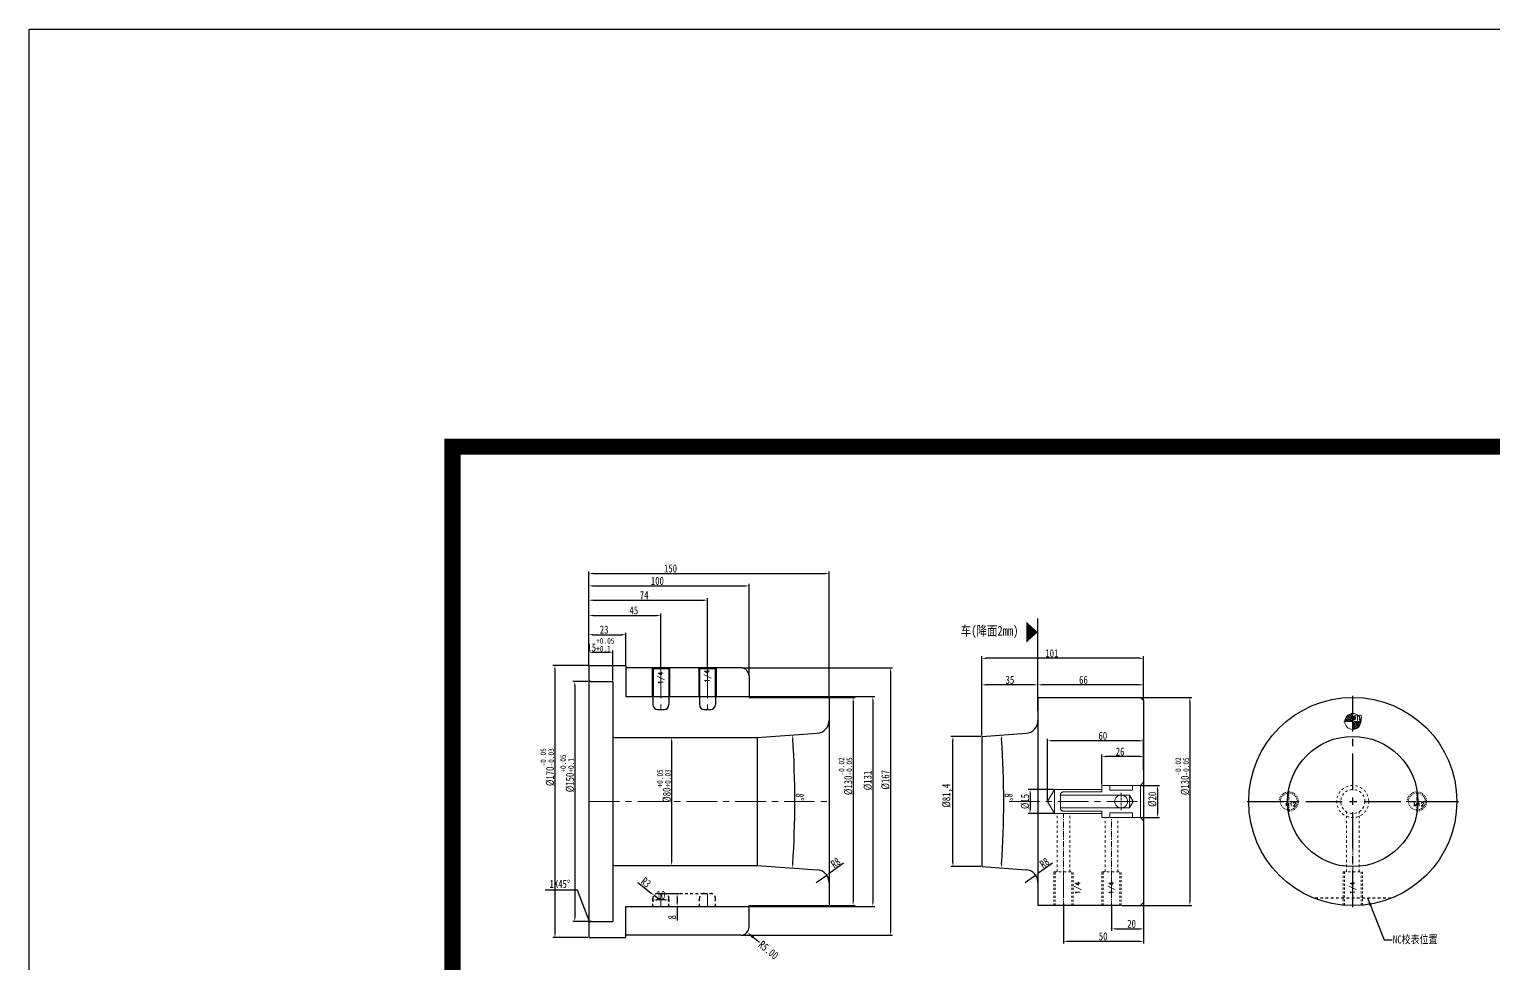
# Model space of a CAD drawing. Header units: millimetres. Extents: x 1540 to 3369, y -3458 to 1222.
# Drawn here: x 1540 to 2454, y 638 to 1222 of the extents above; entities that cross this region are included whole.
import ezdxf
from ezdxf.enums import TextEntityAlignment as Align

# ---------------------------------------------------------------- set-up
doc = ezdxf.new("R2010")
doc.units = ezdxf.units.MM
doc.header["$LTSCALE"] = 16.335
doc.header["$PDMODE"] = 3
doc.header["$PDSIZE"] = 0.3125
for name, pattern in [('CENTER', [0.6, 0.375, -0.075, 0.075, -0.075]), ('HIDDEN', [0.2, 0.1, -0.1]), ('HIDDENX2', [0.75, 0.5, -0.25])]:
    doc.linetypes.add(name, pattern=pattern)
doc.layers.get('0').update_dxf_attribs({"linetype": 'CONTINUOUS'})
doc.layers.get('Defpoints').update_dxf_attribs({"linetype": 'CONTINUOUS'})
for name, color, linetype, lineweight in [('cool', 153, 'HIDDEN', 9), ('dim', 82, 'CONTINUOUS', 9), ('epin', 13, 'CONTINUOUS', 9), ('moldbase', 7, 'CONTINUOUS', 20), ('screw', 33, 'CONTINUOUS', 13), ('虚线', 6, 'HIDDENX2', 13)]:
    doc.layers.add(name, color=color, linetype=linetype, lineweight=lineweight)
doc.layers.add('DEFAULT_2', color=8, linetype='HIDDEN')
doc.styles.get("Standard").update_dxf_attribs({"font": 'txt', "width": 0.8})
doc.styles.add('TXT', font='txt.shx', dxfattribs={"bigfont": 'gbcbig.shx'})
doc.styles.add('TXT05', font='txt.shx', dxfattribs={"width": 0.5, "bigfont": 'gbcbig.shx'})
doc.dimstyles.new('ISO-25', dxfattribs={"dimtxt": 2.5, "dimasz": 2.5, "dimexe": 1.25, "dimexo": 0.625, "dimtad": 1, "dimtxsty": 'Standard', "dimcen": 2.5, "dimadec": 0, "dimazin": 0, "dimtfac": 1, "dimtmove": 0, "dimatfit": 3, "dimfxl": 0, "dimarcsym": 0})
doc.dimstyles.get("Standard").update_dxf_attribs({"dimtxt": 0.15625, "dimasz": 0.1875, "dimexe": 0.125, "dimexo": 0.0625, "dimtad": 0, "dimtih": 1, "dimtoh": 1, "dimdsep": 46, "dimtxsty": 'Standard', "dimcen": 0.09, "dimadec": 0, "dimazin": 0, "dimtp": 0.01, "dimtm": 0.01, "dimtfac": 1, "dimtofl": 0, "dimtmove": 0, "dimatfit": 3, "dimfxl": 0, "dimtolj": 1, "dimarcsym": 0})

# ---------------------------------------------------------------- blocks, each defined once
blk = doc.blocks.new('*D127')
at = {"color": 0, "lineweight": -2}
for p, q in [((2039.69, 804.82), (2055.35, 804.82)), ((2054.1, 802.32), (2054.1, 677.32)), ((2039.69, 674.82), (2055.35, 674.82))]:
    blk.add_line(p, q, dxfattribs=at)
at = {"color": 0}
for points in [[(2053.69, 802.32), (2054.52, 802.32), (2054.1, 804.82)], [(2053.69, 677.32), (2054.52, 677.32), (2054.1, 674.82)]]:
    blk.add_solid(points, dxfattribs=at)
at = {"layer": 'Defpoints', "color": 0}
for p in [(2039.07, 804.82), (2039.07, 674.82), (2054.1, 674.82)]:
    blk.add_point(p, dxfattribs=at)
at = {"color": 0, "lineweight": 0, "insert": (2049.4, 755.63), "char_height": 5, "attachment_point": 5, "rotation": 90}
blk.add_mtext('%%C130{\\H0.7x;\\S-0.02^ -0.05;}', dxfattribs=at)
blk = doc.blocks.new('*D128')
at = {"color": 0, "lineweight": -2}
for p, q in [((1920.79, 779.82), (1942, 779.82)), ((1940.75, 777.32), (1940.75, 702.32)), ((1920.79, 699.82), (1942, 699.82))]:
    blk.add_line(p, q, dxfattribs=at)
at = {"color": 0}
for points in [[(1940.33, 777.32), (1941.16, 777.32), (1940.75, 779.82)], [(1940.33, 702.32), (1941.16, 702.32), (1940.75, 699.82)]]:
    blk.add_solid(points, dxfattribs=at)
at = {"layer": 'Defpoints', "color": 0}
for p in [(1920.17, 779.82), (1920.17, 699.82), (1940.75, 699.82)]:
    blk.add_point(p, dxfattribs=at)
at = {"color": 0, "lineweight": 0, "insert": (1936.04, 749.5), "char_height": 5, "attachment_point": 5, "rotation": 90}
blk.add_mtext('%%C80{\\H0.7x;\\S+0.05^ +0.03;}', dxfattribs=at)
blk = doc.blocks.new('*D142')
at = {"color": 0, "lineweight": -2}
blk.add_arc((1422.04, 739.82), 595.65, 356.24048, 3.75952, dxfattribs=at)
at = {"color": 0}
for points in [[(2015.99, 778.85), (2016.82, 778.9), (2016.24, 781.37)], [(2016.82, 700.73), (2015.99, 700.79), (2016.24, 698.27)]]:
    blk.add_solid(points, dxfattribs=at)
at = {"layer": 'Defpoints', "color": 0}
for p in [(1994.07, 779.82), (2031.63, 782.45), (2017.53, 725.96), (1994.07, 699.82), (2031.63, 697.19)]:
    blk.add_point(p, dxfattribs=at)
at = {"color": 0, "lineweight": 0, "insert": (2020.81, 742.61), "char_height": 5, "attachment_point": 5, "rotation": 270.2675}
blk.add_mtext('8°', dxfattribs=at)
blk = doc.blocks.new('*D129')
at = {"color": 0, "lineweight": -2}
for p, q in [((1889.07, 824.44), (1889.07, 845.26)), ((1891.57, 844.01), (1909.57, 844.01)), ((1912.07, 824.44), (1912.07, 845.26))]:
    blk.add_line(p, q, dxfattribs=at)
at = {"color": 0}
for points in [[(1891.57, 844.43), (1891.57, 843.59), (1889.07, 844.01)], [(1909.57, 844.43), (1909.57, 843.59), (1912.07, 844.01)]]:
    blk.add_solid(points, dxfattribs=at)
at = {"layer": 'Defpoints', "color": 0}
for p in [(1912.07, 844.01), (1889.07, 823.82), (1912.07, 823.82)]:
    blk.add_point(p, dxfattribs=at)
at = {"color": 0, "lineweight": 0, "insert": (1898.57, 847.14), "char_height": 5, "attachment_point": 5}
blk.add_mtext('23', dxfattribs=at)
blk = doc.blocks.new('*D143')
at = {"color": 0, "lineweight": -2}
for p, q in [((1889.07, 824.44), (1889.07, 857.3)), ((1891.57, 856.05), (1931.57, 856.05)), ((1934.07, 823.94), (1934.07, 857.3))]:
    blk.add_line(p, q, dxfattribs=at)
at = {"color": 0}
for points in [[(1891.57, 856.47), (1891.57, 855.64), (1889.07, 856.05)], [(1931.57, 856.47), (1931.57, 855.64), (1934.07, 856.05)]]:
    blk.add_solid(points, dxfattribs=at)
at = {"layer": 'Defpoints', "color": 0}
for p in [(1934.07, 856.05), (1889.07, 823.82), (1934.07, 823.32)]:
    blk.add_point(p, dxfattribs=at)
at = {"color": 0, "lineweight": 0, "insert": (1917.13, 859.18), "char_height": 5, "attachment_point": 5}
blk.add_mtext('45', dxfattribs=at)
blk = doc.blocks.new('*D144')
at = {"color": 0, "lineweight": -2}
for p, q in [((1889.07, 824.44), (1889.07, 866.82)), ((1891.57, 865.57), (1960.57, 865.57)), ((1963.07, 823.94), (1963.07, 866.82))]:
    blk.add_line(p, q, dxfattribs=at)
at = {"color": 0}
for points in [[(1891.57, 865.99), (1891.57, 865.16), (1889.07, 865.57)], [(1960.57, 865.99), (1960.57, 865.16), (1963.07, 865.57)]]:
    blk.add_solid(points, dxfattribs=at)
at = {"layer": 'Defpoints', "color": 0}
for p in [(1963.07, 865.57), (1889.07, 823.82), (1963.07, 823.32)]:
    blk.add_point(p, dxfattribs=at)
at = {"color": 0, "lineweight": 0, "insert": (1923.58, 868.7), "char_height": 5, "attachment_point": 5}
blk.add_mtext('74', dxfattribs=at)
blk = doc.blocks.new('*D145')
at = {"color": 0, "lineweight": -2}
for p, q in [((1889.07, 824.44), (1889.07, 875.73)), ((1891.57, 874.48), (1986.57, 874.48)), ((1989.07, 818.94), (1989.07, 875.73))]:
    blk.add_line(p, q, dxfattribs=at)
at = {"color": 0}
for points in [[(1891.57, 874.89), (1891.57, 874.06), (1889.07, 874.48)], [(1986.57, 874.89), (1986.57, 874.06), (1989.07, 874.48)]]:
    blk.add_solid(points, dxfattribs=at)
at = {"layer": 'Defpoints', "color": 0}
for p in [(1989.07, 874.48), (1889.07, 823.82), (1989.07, 818.32)]:
    blk.add_point(p, dxfattribs=at)
at = {"color": 0, "lineweight": 0, "insert": (1931.85, 877.6), "char_height": 5, "attachment_point": 5}
blk.add_mtext('100', dxfattribs=at)
blk = doc.blocks.new('*D146')
at = {"color": 0, "lineweight": -2}
for p, q in [((1889.07, 824.44), (1889.07, 883.51)), ((1891.57, 882.26), (2036.57, 882.26)), ((2039.07, 804.8), (2039.07, 883.51))]:
    blk.add_line(p, q, dxfattribs=at)
at = {"color": 0}
for points in [[(1891.57, 882.67), (1891.57, 881.84), (1889.07, 882.26)], [(2036.57, 882.67), (2036.57, 881.84), (2039.07, 882.26)]]:
    blk.add_solid(points, dxfattribs=at)
at = {"layer": 'Defpoints', "color": 0}
for p in [(2039.07, 882.26), (1889.07, 823.82), (2039.07, 804.17)]:
    blk.add_point(p, dxfattribs=at)
at = {"color": 0, "lineweight": 0, "insert": (1940.04, 885.38), "char_height": 5, "attachment_point": 5}
blk.add_mtext('150', dxfattribs=at)
blk = doc.blocks.new('*D117')
at = {"color": 0, "lineweight": -2}
for p, q in [((2169.54, 796.94), (2169.54, 813.94)), ((2233.04, 812.69), (2172.04, 812.69)), ((2235.54, 803.44), (2235.54, 813.94))]:
    blk.add_line(p, q, dxfattribs=at)
at = {"color": 0}
for points in [[(2172.04, 813.1), (2172.04, 812.27), (2169.54, 812.69)], [(2233.04, 813.1), (2233.04, 812.27), (2235.54, 812.69)]]:
    blk.add_solid(points, dxfattribs=at)
at = {"layer": 'Defpoints', "color": 0}
for p in [(2169.54, 812.69), (2169.54, 796.32), (2235.54, 802.82)]:
    blk.add_point(p, dxfattribs=at)
at = {"color": 0, "lineweight": 0, "insert": (2197.99, 815.81), "char_height": 5, "attachment_point": 5}
blk.add_mtext('66', dxfattribs=at)
blk = doc.blocks.new('*D118')
at = {"color": 0, "lineweight": -2}
for p, q in [((2134.54, 781.14), (2134.54, 830.52)), ((2233.04, 829.27), (2137.04, 829.27)), ((2235.54, 803.44), (2235.54, 830.52))]:
    blk.add_line(p, q, dxfattribs=at)
at = {"color": 0}
for points in [[(2137.04, 829.68), (2137.04, 828.85), (2134.54, 829.27)], [(2233.04, 829.68), (2233.04, 828.85), (2235.54, 829.27)]]:
    blk.add_solid(points, dxfattribs=at)
at = {"layer": 'Defpoints', "color": 0}
for p in [(2134.54, 829.27), (2235.54, 802.82), (2134.54, 780.52)]:
    blk.add_point(p, dxfattribs=at)
at = {"color": 0, "lineweight": 0, "insert": (2178.23, 832.39), "char_height": 5, "attachment_point": 5}
blk.add_mtext('101', dxfattribs=at)
blk = doc.blocks.new('*D119')
at = {"color": 0, "lineweight": -2}
for p, q in [((2134.54, 781.14), (2134.54, 813.94)), ((2167.04, 812.69), (2137.04, 812.69)), ((2169.54, 797.34), (2169.54, 813.94))]:
    blk.add_line(p, q, dxfattribs=at)
at = {"color": 0}
for points in [[(2137.04, 813.1), (2137.04, 812.27), (2134.54, 812.69)], [(2167.04, 813.1), (2167.04, 812.27), (2169.54, 812.69)]]:
    blk.add_solid(points, dxfattribs=at)
at = {"layer": 'Defpoints', "color": 0}
for p in [(2134.54, 812.69), (2169.54, 796.71), (2134.54, 780.52)]:
    blk.add_point(p, dxfattribs=at)
at = {"color": 0, "lineweight": 0, "insert": (2152.04, 815.81), "char_height": 5, "attachment_point": 5}
blk.add_mtext('35', dxfattribs=at)
blk = doc.blocks.new('*D120')
at = {"color": 0, "lineweight": -2}
for p, q in [((2234.17, 804.82), (2265.67, 804.82)), ((2264.42, 802.32), (2264.42, 677.32)), ((2222.17, 674.82), (2265.67, 674.82))]:
    blk.add_line(p, q, dxfattribs=at)
at = {"color": 0}
for points in [[(2264, 802.32), (2264.83, 802.32), (2264.42, 804.82)], [(2264, 677.32), (2264.83, 677.32), (2264.42, 674.82)]]:
    blk.add_solid(points, dxfattribs=at)
at = {"layer": 'Defpoints', "color": 0}
for p in [(2233.54, 804.82), (2221.54, 674.82), (2264.42, 674.82)]:
    blk.add_point(p, dxfattribs=at)
at = {"color": 0, "lineweight": 0, "insert": (2259.71, 755.63), "char_height": 5, "attachment_point": 5, "rotation": 90}
blk.add_mtext('%%C130{\\H0.7x;\\S-0.02^ -0.05;}', dxfattribs=at)
blk = doc.blocks.new('*D121')
at = {"color": 0, "lineweight": -2}
for p, q in [((2235.54, 678.16), (2235.54, 659.01)), ((2215.54, 675.19), (2215.54, 659.01)), ((2218.04, 660.26), (2233.04, 660.26))]:
    blk.add_line(p, q, dxfattribs=at)
at = {"color": 0}
for points in [[(2218.04, 660.67), (2218.04, 659.84), (2215.54, 660.26)], [(2233.04, 660.67), (2233.04, 659.84), (2235.54, 660.26)]]:
    blk.add_solid(points, dxfattribs=at)
at = {"layer": 'Defpoints', "color": 0}
for p in [(2235.54, 678.78), (2215.54, 675.82), (2235.54, 660.26)]:
    blk.add_point(p, dxfattribs=at)
at = {"color": 0, "lineweight": 0, "insert": (2228.04, 663.38), "char_height": 5, "attachment_point": 5}
blk.add_mtext('20', dxfattribs=at)
blk = doc.blocks.new('*D122')
at = {"color": 0, "lineweight": -2}
for p, q in [((2235.54, 680.51), (2235.54, 651.22)), ((2185.54, 676.19), (2185.54, 651.22)), ((2233.04, 652.47), (2188.04, 652.47))]:
    blk.add_line(p, q, dxfattribs=at)
at = {"color": 0}
for points in [[(2188.04, 652.88), (2188.04, 652.05), (2185.54, 652.47)], [(2233.04, 652.88), (2233.04, 652.05), (2235.54, 652.47)]]:
    blk.add_solid(points, dxfattribs=at)
at = {"layer": 'Defpoints', "color": 0}
for p in [(2235.54, 681.14), (2185.54, 676.82), (2185.54, 652.47)]:
    blk.add_point(p, dxfattribs=at)
at = {"color": 0, "lineweight": 0, "insert": (2210.27, 655.59), "char_height": 5, "attachment_point": 5}
blk.add_mtext('50', dxfattribs=at)
blk = doc.blocks.new('*D131')
at = {"color": 0, "lineweight": -2}
for p, q in [((2233.08, 749.82), (2245.44, 749.82)), ((2244.19, 747.32), (2244.19, 732.32)), ((2234.17, 729.82), (2245.44, 729.82))]:
    blk.add_line(p, q, dxfattribs=at)
at = {"color": 0}
for points in [[(2243.77, 747.32), (2244.61, 747.32), (2244.19, 749.82)], [(2243.77, 732.32), (2244.61, 732.32), (2244.19, 729.82)]]:
    blk.add_solid(points, dxfattribs=at)
at = {"layer": 'Defpoints', "color": 0}
for p in [(2232.46, 749.82), (2233.54, 729.82), (2244.19, 729.82)]:
    blk.add_point(p, dxfattribs=at)
at = {"color": 0, "lineweight": 0, "insert": (2241.06, 741.2), "char_height": 5, "attachment_point": 5, "rotation": 90}
blk.add_mtext('%%c20', dxfattribs=at)
blk = doc.blocks.new('*D132')
at = {"color": 0, "lineweight": -2}
for p, q in [((2209.54, 750.44), (2209.54, 769.11)), ((2235.54, 761.74), (2235.54, 769.11)), ((2233.04, 767.86), (2212.04, 767.86))]:
    blk.add_line(p, q, dxfattribs=at)
at = {"color": 0}
for points in [[(2212.04, 768.28), (2212.04, 767.45), (2209.54, 767.86)], [(2233.04, 768.28), (2233.04, 767.45), (2235.54, 767.86)]]:
    blk.add_solid(points, dxfattribs=at)
at = {"layer": 'Defpoints', "color": 0}
for p in [(2209.54, 767.86), (2235.54, 761.12), (2209.54, 749.82)]:
    blk.add_point(p, dxfattribs=at)
at = {"color": 0, "lineweight": 0, "insert": (2220.86, 770.99), "char_height": 5, "attachment_point": 5}
blk.add_mtext('26', dxfattribs=at)
blk = doc.blocks.new('*D133')
at = {"color": 0, "lineweight": -2}
for p, q in [((2175.54, 740.44), (2175.54, 778.98)), ((2233.04, 777.73), (2178.04, 777.73)), ((2235.54, 759.72), (2235.54, 778.98))]:
    blk.add_line(p, q, dxfattribs=at)
at = {"color": 0}
for points in [[(2178.04, 778.15), (2178.04, 777.31), (2175.54, 777.73)], [(2233.04, 778.15), (2233.04, 777.31), (2235.54, 777.73)]]:
    blk.add_solid(points, dxfattribs=at)
at = {"layer": 'Defpoints', "color": 0}
for p in [(2175.54, 777.73), (2235.54, 759.09), (2175.54, 739.82)]:
    blk.add_point(p, dxfattribs=at)
at = {"color": 0, "lineweight": 0, "insert": (2210.08, 780.86), "char_height": 5, "attachment_point": 5}
blk.add_mtext('60', dxfattribs=at)
blk = doc.blocks.new('*D134')
at = {"color": 0, "lineweight": -2}
for p, q in [((2179.25, 747.32), (2163.39, 747.32)), ((2164.64, 744.82), (2164.64, 734.82)), ((2179.25, 732.32), (2163.39, 732.32))]:
    blk.add_line(p, q, dxfattribs=at)
at = {"color": 0}
for points in [[(2164.22, 744.82), (2165.06, 744.82), (2164.64, 747.32)], [(2164.22, 734.82), (2165.06, 734.82), (2164.64, 732.32)]]:
    blk.add_solid(points, dxfattribs=at)
at = {"layer": 'Defpoints', "color": 0}
for p in [(2179.87, 747.32), (2164.64, 732.32), (2179.87, 732.32)]:
    blk.add_point(p, dxfattribs=at)
at = {"color": 0, "lineweight": 0, "insert": (2161.51, 739.82), "char_height": 5, "attachment_point": 5, "rotation": 90}
blk.add_mtext('%%c15', dxfattribs=at)
blk = doc.blocks.new('*D123')
at = {"color": 0, "lineweight": -2}
for p, q in [((1888.44, 824.82), (1866.61, 824.82)), ((1867.86, 822.32), (1867.86, 657.32)), ((1888.44, 654.82), (1866.61, 654.82))]:
    blk.add_line(p, q, dxfattribs=at)
at = {"color": 0}
for points in [[(1867.44, 822.32), (1868.28, 822.32), (1867.86, 824.82)], [(1867.44, 657.32), (1868.28, 657.32), (1867.86, 654.82)]]:
    blk.add_solid(points, dxfattribs=at)
at = {"layer": 'Defpoints', "color": 0}
for p in [(1889.07, 824.82), (1867.86, 654.82), (1889.07, 654.82)]:
    blk.add_point(p, dxfattribs=at)
at = {"color": 0, "lineweight": 0, "insert": (1863.15, 761.27), "char_height": 5, "attachment_point": 5, "rotation": 90}
blk.add_mtext('%%C170{\\H0.7x;\\S-0.05^ -0.03;}', dxfattribs=at)
blk = doc.blocks.new('*D124')
at = {"color": 0, "lineweight": -2}
for p, q in [((1929.07, 678.69), (1929.07, 677.07)), ((1936.57, 678.32), (1931.57, 678.32)), ((1939.07, 678.69), (1939.07, 677.07))]:
    blk.add_line(p, q, dxfattribs=at)
at = {"color": 0}
for points in [[(1931.57, 678.74), (1931.57, 677.9), (1929.07, 678.32)], [(1936.57, 678.74), (1936.57, 677.9), (1939.07, 678.32)]]:
    blk.add_solid(points, dxfattribs=at)
at = {"layer": 'Defpoints', "color": 0}
for p in [(1929.07, 679.32), (1929.07, 678.32), (1939.07, 679.32)]:
    blk.add_point(p, dxfattribs=at)
at = {"color": 0, "lineweight": 0, "insert": (1934.07, 681.44), "char_height": 5, "attachment_point": 5}
blk.add_mtext('10', dxfattribs=at)
blk = doc.blocks.new('*D135')
at = {"color": 0, "lineweight": -2}
for p, q in [((1933.47, 682.32), (1945.41, 682.32)), ((1944.16, 679.82), (1944.16, 676.82)), ((1933.47, 674.32), (1945.41, 674.32)), ((1944.16, 674.32), (1944.16, 665.56))]:
    blk.add_line(p, q, dxfattribs=at)
at = {"color": 0}
for points in [[(1943.74, 679.82), (1944.57, 679.82), (1944.16, 682.32)], [(1943.74, 676.82), (1944.57, 676.82), (1944.16, 674.32)]]:
    blk.add_solid(points, dxfattribs=at)
at = {"layer": 'Defpoints', "color": 0}
for p in [(1932.84, 682.32), (1932.84, 674.32), (1944.16, 674.32)]:
    blk.add_point(p, dxfattribs=at)
at = {"color": 0, "lineweight": 0, "insert": (1941.03, 667.52), "char_height": 5, "attachment_point": 5, "rotation": 90}
blk.add_mtext('8', dxfattribs=at)
blk = doc.blocks.new('*D136')
at = {"color": 0, "lineweight": -2}
for p, q in [((1919.67, 689.3), (1927.78, 682.77)), ((1932.07, 679.32), (1929.73, 681.2))]:
    blk.add_line(p, q, dxfattribs=at)
at = {"color": 0}
blk.add_solid([(1928.05, 683.09), (1927.52, 682.44), (1929.73, 681.2)], dxfattribs=at)
at = {"layer": 'Defpoints', "color": 0}
for p in [(1929.73, 681.2), (1932.07, 679.32)]:
    blk.add_point(p, dxfattribs=at)
at = {"color": 0, "lineweight": 0, "insert": (1924.71, 689.25), "char_height": 5, "attachment_point": 5, "rotation": 321.17969}
blk.add_mtext('R3', dxfattribs=at)
blk = doc.blocks.new('*D137')
at = {"color": 0, "lineweight": -2}
for p, q in [((1984.69, 823.32), (2078.73, 823.32)), ((2077.48, 820.82), (2077.48, 658.82)), ((1984.69, 656.32), (2078.73, 656.32))]:
    blk.add_line(p, q, dxfattribs=at)
at = {"color": 0}
for points in [[(2077.07, 820.82), (2077.9, 820.82), (2077.48, 823.32)], [(2077.07, 658.82), (2077.9, 658.82), (2077.48, 656.32)]]:
    blk.add_solid(points, dxfattribs=at)
at = {"layer": 'Defpoints', "color": 0}
for p in [(1984.07, 823.32), (1984.07, 656.32), (2077.48, 656.32)]:
    blk.add_point(p, dxfattribs=at)
at = {"color": 0, "lineweight": 0, "insert": (2074.36, 753.4), "char_height": 5, "attachment_point": 5, "rotation": 90}
blk.add_mtext('%%c167', dxfattribs=at)
blk = doc.blocks.new('*D125')
at = {"color": 0, "lineweight": -2}
for p, q in [((1888.44, 814.82), (1879, 814.82)), ((1880.25, 812.32), (1880.25, 667.32)), ((1890.81, 664.82), (1879, 664.82))]:
    blk.add_line(p, q, dxfattribs=at)
at = {"color": 0}
for points in [[(1879.83, 812.32), (1880.66, 812.32), (1880.25, 814.82)], [(1879.83, 667.32), (1880.66, 667.32), (1880.25, 664.82)]]:
    blk.add_solid(points, dxfattribs=at)
at = {"layer": 'Defpoints', "color": 0}
for p in [(1889.07, 814.82), (1880.25, 664.82), (1891.43, 664.82)]:
    blk.add_point(p, dxfattribs=at)
at = {"color": 0, "lineweight": 0, "insert": (1875.54, 757.44), "char_height": 5, "attachment_point": 5, "rotation": 90}
blk.add_mtext('%%C150{\\H0.7x;\\S+0.05^ +0.1;}', dxfattribs=at)
blk = doc.blocks.new('*D138')
at = {"color": 0, "lineweight": -2}
for p, q in [((1989.69, 805.32), (2067.67, 805.32)), ((2066.42, 802.82), (2066.42, 676.82)), ((1989.69, 674.32), (2067.67, 674.32))]:
    blk.add_line(p, q, dxfattribs=at)
at = {"color": 0}
for points in [[(2066, 802.82), (2066.83, 802.82), (2066.42, 805.32)], [(2066, 676.82), (2066.83, 676.82), (2066.42, 674.32)]]:
    blk.add_solid(points, dxfattribs=at)
at = {"layer": 'Defpoints', "color": 0}
for p in [(1989.07, 805.32), (1989.07, 674.32), (2066.42, 674.32)]:
    blk.add_point(p, dxfattribs=at)
at = {"color": 0, "lineweight": 0, "insert": (2063.29, 752.95), "char_height": 5, "attachment_point": 5, "rotation": 90}
blk.add_mtext('%%c131', dxfattribs=at)
blk = doc.blocks.new('*D139')
at = {"color": 4, "lineweight": -2}
blk.add_line((1995.62, 651.75), (1991.77, 654.94), dxfattribs=at)
at = {"color": 4}
blk.add_solid([(1992.3, 655.58), (1991.24, 654.3), (1987.92, 658.13)], dxfattribs=at)
at = {"layer": 'Defpoints', "color": 0}
for p in [(1984.07, 661.32), (1987.92, 658.13)]:
    blk.add_point(p, dxfattribs=at)
at = {"color": 6, "insert": (2001.27, 647.07), "char_height": 5, "attachment_point": 5, "rotation": 320.35525}
blk.add_mtext('\\A1;R5.00', dxfattribs=at)
blk = doc.blocks.new('*D140')
at = {"color": 0, "lineweight": -2}
for p, q in [((1889.07, 828.43), (1889.07, 834.23)), ((1901.57, 832.98), (1891.57, 832.98)), ((1904.07, 815.44), (1904.07, 834.23))]:
    blk.add_line(p, q, dxfattribs=at)
at = {"color": 0}
for points in [[(1891.57, 833.4), (1891.57, 832.57), (1889.07, 832.98)], [(1901.57, 833.4), (1901.57, 832.57), (1904.07, 832.98)]]:
    blk.add_solid(points, dxfattribs=at)
at = {"layer": 'Defpoints', "color": 0}
for p in [(1889.07, 832.98), (1889.07, 827.81), (1904.07, 814.82)]:
    blk.add_point(p, dxfattribs=at)
at = {"color": 0, "lineweight": 0, "insert": (1896.57, 837.69), "char_height": 5, "attachment_point": 5}
blk.add_mtext('15{\\H0.7x;\\S+0.05^ +0.1;}', dxfattribs=at)
blk = doc.blocks.new('epin_ejp_10')
at = {"layer": 'epin'}
h = blk.add_hatch(dxfattribs=at)
h.set_pattern_fill('_ANSI31', color=123, scale=0.25, angle=90, style=0)
h.set_pattern_definition([(135, (-298.5935, 535.8935), (-0.561266, -0.561266), [])])
h.paths.add_polyline_path([(0, 5, 0.414214), (-5, 0), (0, 0)])
h.paths.add_polyline_path([(5, 0), (0, 0), (0, -5, 0.414214)])
at = {"layer": 'epin', "color": 1, "linetype": 'CENTER', "ltscale": 0.310989}
for p, q in [((-5.5, 0), (5.5, 0)), ((0, -5.5), (0, 5.5))]:
    blk.add_line(p, q, dxfattribs=at)
at = {"layer": 'epin'}
blk.add_circle((0, 0), 5, dxfattribs=at)
at = {"layer": 'epin', "color": 6, "style": 'TXT05', "width": 0.5}
blk.add_text('%%c10', height=3.5, dxfattribs=at).set_placement((0.2, 0.5))
blk = doc.blocks.new('*D262')
at = {"color": 0, "lineweight": -2}
for p, q in [((2048.18, 701.25), (2039.66, 695.26)), ((2031.07, 689.21), (2037.61, 693.82))]:
    blk.add_line(p, q, dxfattribs=at)
at = {"color": 0}
blk.add_solid([(2039.42, 695.6), (2039.9, 694.91), (2037.61, 693.82)], dxfattribs=at)
at = {"layer": 'Defpoints', "color": 0}
for p in [(2031.07, 689.21), (2037.61, 693.82)]:
    blk.add_point(p, dxfattribs=at)
at = {"color": 0, "lineweight": 0, "insert": (2043.14, 701.53), "char_height": 5, "attachment_point": 5, "rotation": 35.13521}
blk.add_mtext('R8', dxfattribs=at)
blk = doc.blocks.new('*D264')
at = {"color": 0, "lineweight": -2}
blk.add_arc((1552.51, 739.82), 595.65, 356.24048, 3.75952, dxfattribs=at)
at = {"color": 0}
for points in [[(2146.46, 778.85), (2147.29, 778.9), (2146.71, 781.37)], [(2147.29, 700.74), (2146.46, 700.79), (2146.71, 698.27)]]:
    blk.add_solid(points, dxfattribs=at)
at = {"layer": 'Defpoints', "color": 0}
for p in [(2124.54, 779.82), (2162.1, 782.45), (2148, 725.96), (2124.54, 699.82), (2162.1, 697.19)]:
    blk.add_point(p, dxfattribs=at)
at = {"color": 0, "lineweight": 0, "insert": (2151.28, 742.61), "char_height": 5, "attachment_point": 5, "rotation": 270.2675}
blk.add_mtext('8°', dxfattribs=at)
blk = doc.blocks.new('*D263')
at = {"color": 0, "lineweight": -2}
for p, q in [((2178.65, 701.25), (2170.13, 695.26)), ((2161.54, 689.21), (2168.08, 693.82))]:
    blk.add_line(p, q, dxfattribs=at)
at = {"color": 0}
blk.add_solid([(2169.89, 695.6), (2170.37, 694.91), (2168.08, 693.82)], dxfattribs=at)
at = {"layer": 'Defpoints', "color": 0}
for p in [(2161.54, 689.21), (2168.08, 693.82)]:
    blk.add_point(p, dxfattribs=at)
at = {"color": 0, "lineweight": 0, "insert": (2173.61, 701.53), "char_height": 5, "attachment_point": 5, "rotation": 35.13521}
blk.add_mtext('R8', dxfattribs=at)
blk = doc.blocks.new('*D265')
at = {"color": 0, "lineweight": -2}
for p, q in [((2133.92, 780.52), (2115.19, 780.52)), ((2116.44, 701.62), (2116.44, 778.02)), ((2133.92, 699.12), (2115.19, 699.12))]:
    blk.add_line(p, q, dxfattribs=at)
at = {"color": 0}
for points in [[(2116.02, 778.02), (2116.85, 778.02), (2116.44, 780.52)], [(2116.02, 701.62), (2116.85, 701.62), (2116.44, 699.12)]]:
    blk.add_solid(points, dxfattribs=at)
at = {"layer": 'Defpoints', "color": 0}
for p in [(2116.44, 780.52), (2134.54, 780.52), (2134.54, 699.12)]:
    blk.add_point(p, dxfattribs=at)
at = {"color": 0, "lineweight": 0, "insert": (2112.9, 743.43), "char_height": 5, "attachment_point": 5, "rotation": 90}
blk.add_mtext('%%c81,4', dxfattribs=at)
blk = doc.blocks.new('screw_m12_g')
at = {"layer": 'screw', "color": 1, "linetype": 'CENTER', "ltscale": 0.373186}
for p, q in [((-6.6, 0), (6.6, 0)), ((0, -6.6), (0, 6.6))]:
    blk.add_line(p, q, dxfattribs=at)
at = {"layer": 'screw', "color": 3, "linetype": 'HIDDEN', "ltscale": 0.373186}
blk.add_circle((0, 0), 5.25, dxfattribs=at)
at = {"layer": 'screw', "color": 92, "linetype": 'HIDDEN', "ltscale": 0.373186}
blk.add_arc((0, 0), 6, 270, 180, dxfattribs=at)
at = {"layer": 'screw', "color": 6, "style": 'TXT'}
blk.add_text('M12', height=2.4, dxfattribs=at).set_placement((-2.04, -3))

msp = doc.modelspace()

# ---------------------------------------------------------------- linework, layer by layer
at = {"color": 2}
for p, q in [((2169.54, 796.319), (2169.54, 854.195)), ((2169.54, 804.819), (2169.54, 674.819)), ((2134.54, 780.519), (2162.098, 782.446)), ((2134.54, 780.519), (2134.54, 699.12)), ((2134.54, 699.12), (2162.098, 697.193))]:
    msp.add_line(p, q, dxfattribs=at)
for p, q in [((1889.07, 824.819), (1912.07, 824.819)), ((1889.07, 824.819), (1889.07, 663.819)), ((1912.07, 824.819), (1912.07, 805.319)), ((1984.07, 823.319), (1912.07, 823.319)), ((1928.67, 823.319), (1928.67, 805.319)), ((1928.67, 823.319), (1929.17, 822.819)), ((1939.47, 823.319), (1938.97, 822.819)), ((1939.47, 823.319), (1939.47, 805.319)), ((1957.67, 823.319), (1957.67, 805.319)), ((1957.67, 823.319), (1958.17, 822.819)), ((1968.47, 823.319), (1967.97, 822.819)), ((1968.47, 823.319), (1968.47, 805.319)), ((1890.07, 814.819), (1889.07, 815.819)), ((1890.07, 814.819), (1904.07, 814.819)), ((1904.07, 814.819), (1904.07, 664.819)), ((1929.17, 822.819), (1929.17, 805.319)), ((1929.17, 822.819), (1938.97, 822.819)), ((1938.97, 822.819), (1938.97, 805.319)), ((1958.17, 822.819), (1958.17, 805.319)), ((1958.17, 822.819), (1967.97, 822.819)), ((1967.97, 822.819), (1967.97, 805.319)), ((1989.07, 818.319), (1989.07, 804.819)), ((1912.07, 805.319), (1989.07, 805.319)), ((1929.07, 805.319), (1929.07, 800.319)), ((1939.07, 805.319), (1939.07, 800.319)), ((1958.07, 805.319), (1958.07, 800.319)), ((1968.07, 805.319), (1968.07, 800.319)), ((1932.07, 797.319), (1936.07, 797.319)), ((1961.07, 797.319), (1965.07, 797.319)), ((1989.07, 804.819), (2039.07, 804.819)), ((2039.07, 804.819), (2039.07, 790.426)), ((2169.54, 804.819), (2233.54, 804.819)), ((2233.54, 804.819), (2235.54, 802.819)), ((2235.54, 802.819), (2235.54, 676.819)), ((2039.07, 790.426), (2039.07, 689.212)), ((1904.07, 779.819), (1994.07, 779.819)), ((1994.07, 779.819), (2031.628, 782.445)), ((1994.07, 779.819), (1994.07, 699.819)), ((1904.07, 699.819), (1994.07, 699.819)), ((1994.07, 699.819), (2031.628, 697.193)), ((2039.07, 689.212), (2039.07, 674.819)), ((1912.07, 674.319), (1989.07, 674.319)), ((1912.07, 654.819), (1912.07, 674.319)), ((1989.07, 674.819), (2039.07, 674.819)), ((1989.07, 661.069), (1989.07, 674.819)), ((2221.54, 674.819), (2169.54, 674.819)), ((2233.54, 674.819), (2235.54, 676.819)), ((1890.07, 664.819), (1889.07, 663.819)), ((1889.07, 663.819), (1889.07, 654.819)), ((1890.07, 664.819), (1904.07, 664.819)), ((1889.07, 654.819), (1912.07, 654.819)), ((1984.07, 656.319), (1912.07, 656.319))]:
    msp.add_line(p, q)
at = {"color": 1, "linetype": 'CENTER', "ltscale": 3.731864}
for p, q in [((2366.195, 673.819), (2366.195, 805.819)), ((2300.195, 739.819), (2432.195, 739.819))]:
    msp.add_line(p, q, dxfattribs=at)
msp.add_lwpolyline([(1539.532, 1222.181), (3368.892, 1222.181), (3368.892, -3457.625), (1539.532, -3457.625)], close=True)
at = {"const_width": 10}
msp.add_lwpolyline([(2772.53, 144.925), (1803.872, 144.925), (1803.872, 961.385), (2772.53, 961.385)], close=True, dxfattribs=at)
at = {"color": 1}
msp.add_lwpolyline([(2169.54, 845.588, 0, 12.978, 0), (2162.33, 845.588, 2.884, 9.373, 0)], format="xyseb", dxfattribs=at)
for radius in [65, 40.7]:
    msp.add_circle((2366.195, 739.819), radius)
for centre, radius, start, end in [((1984.07, 818.319), 5, 0, 90), ((1932.07, 800.319), 3, 180, 270), ((1936.07, 800.319), 3, 270, 0), ((1961.07, 800.319), 3, 180, 270), ((1965.07, 800.319), 3, 270, 0), ((2031.07, 790.426), 8, 274, 0), ((2031.07, 689.212), 8, 0, 86), ((1984.07, 661.319), 5, 270, 0)]:
    msp.add_arc(centre, radius, start, end)
at = {"color": 2}
for centre, start, end in [((2161.54, 790.426), 274, 0), ((2161.54, 689.212), 0, 86)]:
    msp.add_arc(centre, 8, start, end, dxfattribs=at)
at = {"layer": 'cool', "ltscale": 0.932966}
for p, q in [((2181.54, 695.819), (2181.54, 732.319)), ((2189.54, 695.819), (2189.54, 732.319)), ((2362.195, 695.819), (2362.195, 733.475)), ((2370.195, 695.819), (2370.195, 733.475)), ((2211.54, 695.819), (2211.54, 729.819)), ((2219.54, 695.819), (2219.54, 729.819)), ((2179.54, 695.819), (2191.54, 695.819)), ((2209.54, 695.819), (2221.54, 695.819)), ((2360.195, 695.819), (2372.195, 695.819))]:
    msp.add_line(p, q, dxfattribs=at)
at = {"layer": 'cool', "color": 1, "linetype": 'CENTER', "ltscale": 0.621977}
for p, q in [((2185.54, 680.819), (2185.54, 732.319)), ((2366.195, 695.819), (2366.195, 731.819)), ((2215.54, 680.819), (2215.54, 729.819))]:
    msp.add_line(p, q, dxfattribs=at)
at = {"layer": 'cool', "ltscale": 0.932966}
for radius in [10, 7.5]:
    msp.add_circle((2366.195, 739.819), radius, dxfattribs=at)
at = {"layer": 'DEFAULT_2', "color": 8, "linetype": 'HIDDEN'}
for p, q in [((1929.07, 674.319), (1929.07, 679.319)), ((1932.07, 682.319), (1936.07, 682.319)), ((1936.07, 682.319), (1961.07, 682.319)), ((1939.07, 674.319), (1939.07, 679.319)), ((1958.07, 674.319), (1958.07, 679.319)), ((1961.07, 682.319), (1965.07, 682.319)), ((1968.07, 674.319), (1968.07, 679.319)), ((2342.66, 679.627), (2389.729, 679.627))]:
    msp.add_line(p, q, dxfattribs=at)
for centre, start, end in [((1932.07, 679.319), 90, 180), ((1936.07, 679.319), 0, 90), ((1961.07, 679.319), 90, 180), ((1965.07, 679.319), 0, 90)]:
    msp.add_arc(centre, 3, start, end, dxfattribs=at)
at = {"layer": 'moldbase', "color": 1, "linetype": 'CENTER', "ltscale": 3.109887}
for p, q in [((1934.07, 823.319), (1934.07, 797.319)), ((1963.07, 823.319), (1963.07, 797.319)), ((1889.07, 739.819), (2039.07, 739.819)), ((2151.54, 739.819), (2235.54, 739.819)), ((1934.07, 674.319), (1934.07, 682.319)), ((1963.07, 674.319), (1963.07, 682.319))]:
    msp.add_line(p, q, dxfattribs=at)
at = {"layer": 'screw', "color": 92, "linetype": 'HIDDEN', "ltscale": 0.746373}
for p, q in [((2179.54, 674.819), (2179.54, 695.819)), ((2191.54, 674.819), (2191.54, 695.819)), ((2209.54, 674.819), (2209.54, 695.819)), ((2221.54, 674.819), (2221.54, 695.819)), ((2360.195, 675.12), (2360.195, 695.819)), ((2372.195, 675.12), (2372.195, 695.819))]:
    msp.add_line(p, q, dxfattribs=at)
at = {"layer": 'screw', "linetype": 'HIDDEN', "ltscale": 0.746373}
for p, q in [((2180.29, 674.819), (2180.29, 695.819)), ((2190.79, 674.819), (2190.79, 695.819)), ((2210.29, 674.819), (2210.29, 695.819)), ((2220.79, 674.819), (2220.79, 695.819)), ((2360.945, 675.049), (2360.945, 695.819)), ((2371.445, 675.049), (2371.445, 695.819))]:
    msp.add_line(p, q, dxfattribs=at)
at = {"layer": 'screw', "color": 1, "linetype": 'CENTER', "ltscale": 0.466483}
for p, q in [((2185.54, 674.819), (2185.54, 695.819)), ((2215.54, 674.819), (2215.54, 695.819)), ((2366.195, 675.819), (2366.195, 695.819))]:
    msp.add_line(p, q, dxfattribs=at)
at = {"layer": '虚线', "ltscale": 10}
for p, q in [((2233.54, 749.819), (2235.54, 751.819)), ((2175.54, 739.819), (2179.87, 747.319)), ((2209.54, 747.319), (2179.87, 747.319)), ((2179.87, 747.319), (2179.87, 732.319)), ((2183.54, 743.819), (2226.665, 743.819)), ((2183.54, 735.819), (2183.54, 743.819)), ((2209.54, 745.819), (2185.538, 745.819)), ((2209.54, 749.819), (2209.54, 745.819)), ((2233.54, 749.819), (2209.54, 749.819)), ((2214.54, 749.819), (2214.54, 746.819)), ((2228.54, 746.819), (2214.54, 746.819)), ((2226.663, 743.819), (2226.644, 735.823)), ((2228.962, 739.837), (2226.663, 743.819)), ((2228.54, 749.819), (2228.54, 746.819)), ((2233.54, 749.819), (2233.54, 729.819)), ((2175.54, 739.819), (2179.87, 732.319)), ((2209.54, 732.319), (2179.87, 732.319)), ((2183.54, 735.819), (2226.642, 735.819)), ((2209.54, 733.819), (2185.54, 733.819)), ((2209.54, 729.819), (2209.54, 733.819)), ((2214.54, 729.819), (2214.54, 732.819)), ((2228.54, 732.819), (2214.54, 732.819)), ((2228.962, 739.837), (2226.642, 735.819)), ((2228.54, 729.819), (2228.54, 732.819)), ((2233.54, 729.819), (2209.54, 729.819)), ((2233.54, 729.819), (2235.54, 727.819))]:
    msp.add_line(p, q, dxfattribs=at)
at = {"layer": '虚线', "color": 1, "linetype": 'CENTER', "ltscale": 0.310989}
for p, q in [((2221.54, 734.319), (2221.54, 745.319)), ((2216.04, 739.819), (2227.04, 739.819))]:
    msp.add_line(p, q, dxfattribs=at)
at = {"layer": '虚线', "ltscale": 10}
msp.add_circle((2221.54, 739.819), 4, dxfattribs=at)
for centre, start, end in [((2185.54, 743.819), 90, 180), ((2185.54, 735.819), 180, 270)]:
    msp.add_arc(centre, 2, start, end, dxfattribs=at)

# ---------------------------------------------------------------- block references
at = {"layer": 'epin'}
msp.add_blockref('epin_ejp_10', (2366.195, 789.819), dxfattribs=at)
at = {"layer": 'screw'}
for p in [(2326.195, 739.819), (2406.195, 739.819)]:
    msp.add_blockref('screw_m12_g', p, dxfattribs=at)

# ---------------------------------------------------------------- texts
at = {"insert": (2121.352, 849.5), "char_height": 6, "width": 39.20861, "attachment_point": 1}
msp.add_mtext('{\\fSimSun|b0|i0|c134|p2;车(降面2mm)}', dxfattribs=at)
at = {"color": 6, "lineweight": 0, "insert": (1864.44, 690.844), "char_height": 5, "width": 18.00079, "attachment_point": 1}
msp.add_mtext('{\\fSimSun|b0|i0|c134|p2;1X45%%D}', dxfattribs=at)
at = {"layer": 'dim', "insert": (2391.267, 653.368), "char_height": 5, "attachment_point": 4}
msp.add_mtext('\\A1;NC{\\fSimSun|b0|i0|c134|p2;校表位置}', dxfattribs=at)
at = {"layer": 'screw', "color": 222, "linetype": 'HIDDEN', "ltscale": 0.746373, "style": 'TXT'}
for rotation, p in [(90, (1934.07, 816.878)), (90, (1963.07, 818.069)), (89.99973, (2194.54, 685.819)), (89.99973, (2215.54, 685.819)), (90, (2366.195, 685.819))]:
    msp.add_text('1/4', height=3, rotation=rotation, dxfattribs=at).set_placement(p, align=Align.MIDDLE)

# ---------------------------------------------------------------- dimensions: what is measured, and where the dimension line sits
at = {"color": 6, "lineweight": 0}
for base, p1, p2, picture, middle in [((2039.07, 882.257), (1889.07, 823.819), (2039.07, 804.173), '*D146', (1940.039, 882.257)), ((1989.07, 874.475), (1889.07, 823.819), (1989.07, 818.319), '*D145', (1931.852, 874.475)), ((1963.07, 865.575), (1889.07, 823.819), (1963.07, 823.319), '*D144', (1923.577, 865.575)), ((1934.07, 856.055), (1889.07, 823.819), (1934.07, 823.319), '*D143', (1917.125, 856.055)), ((1912.07, 844.01), (1889.07, 823.819), (1912.07, 823.819), '*D129', (1898.571, 844.01)), ((2134.54, 829.266), (2235.54, 802.819), (2134.54, 780.519), '*D118', (2178.231, 829.266)), ((2169.54, 812.687), (2235.54, 802.819), (2169.54, 796.319), '*D117', (2197.995, 812.687)), ((2175.54, 777.731), (2235.54, 759.091), (2175.54, 739.819), '*D133', (2210.078, 777.731)), ((2209.54, 767.864), (2235.54, 761.119), (2209.54, 749.819), '*D132', (2220.858, 767.864)), ((1929.07, 678.319), (1939.07, 679.319), (1929.07, 679.319), '*D124', (1934.07, 678.319)), ((2185.54, 652.467), (2235.54, 681.137), (2185.54, 676.82), '*D122', (2210.268, 652.467)), ((2235.54, 660.258), (2215.54, 675.819), (2235.54, 678.782), '*D121', (2228.04, 660.258))]:
    dim = msp.add_linear_dim(base=base, p1=p1, p2=p2, dimstyle='ISO-25', override={"dimtxt": 5}, dxfattribs=at)
    dim.commit()
    dim.dimension.update_dxf_attribs({"geometry": picture, "text_midpoint": middle, "dimtype": 160})
dim = msp.add_linear_dim(base=(1889.07, 832.982), p1=(1904.07, 814.819), p2=(1889.07, 827.807), text='<>{\\H0.7x;\\S+0.05^ +0.1;}', dimstyle='ISO-25', override={"dimtxt": 5}, dxfattribs=at)
dim.commit()
dim.dimension.update_dxf_attribs({"geometry": '*D140', "text_midpoint": (1896.57, 832.982), "dimtype": 160})
for base, p1, p2, text, picture, middle in [((1867.859, 654.819), (1889.07, 824.819), (1889.07, 654.819), '%%C<>{\\H0.7x;\\S-0.05^ -0.03;}', '*D123', (1867.859, 761.267)), ((2077.484, 656.319), (1984.07, 823.319), (1984.07, 656.319), '%%c<>', '*D137', (2077.484, 753.398)), ((1880.247, 664.819), (1889.07, 814.819), (1891.435, 664.819), '%%C<>{\\H0.7x;\\S+0.05^ +0.1;}', '*D125', (1880.247, 757.443)), ((2066.418, 674.319), (1989.07, 805.319), (1989.07, 674.319), '%%c<>', '*D138', (2066.418, 752.948)), ((2054.104, 674.819), (2039.07, 804.819), (2039.07, 674.819), '%%C<>{\\H0.7x;\\S-0.02^ -0.05;}', '*D127', (2054.104, 755.629)), ((2264.417, 674.819), (2233.54, 804.819), (2221.54, 674.819), '%%C<>{\\H0.7x;\\S-0.02^ -0.05;}', '*D120', (2264.417, 755.629)), ((1940.746, 699.819), (1920.169, 779.819), (1920.169, 699.819), '%%C<>{\\H0.7x;\\S+0.05^ +0.03;}', '*D128', (1940.746, 749.498)), ((2116.437, 780.519), (2134.54, 699.12), (2134.54, 780.519), '%%c<>', '*D265', (2116.437, 743.431)), ((2164.638, 732.319), (2179.87, 747.319), (2179.87, 732.319), '%%c<>', '*D134', (2164.638, 739.819)), ((2244.189, 729.819), (2232.456, 749.819), (2233.54, 729.819), '%%c<>', '*D131', (2244.189, 741.203))]:
    dim = msp.add_linear_dim(base=base, p1=p1, p2=p2, angle=90, text=text, dimstyle='ISO-25', override={"dimtxt": 5}, dxfattribs=at)
    dim.commit()
    dim.dimension.update_dxf_attribs({"geometry": picture, "text_midpoint": middle, "dimtype": 160})
dim = msp.add_linear_dim(base=(2134.54, 812.687), p1=(2169.54, 796.711), p2=(2134.54, 780.519), dimstyle='ISO-25', override={"dimtxt": 5}, dxfattribs=at)
dim.commit()
dim.dimension.update_dxf_attribs({"geometry": '*D119', "text_midpoint": (2152.04, 815.812)})
for base, line1, line2, picture, middle in [((2017.529, 725.959), ((1994.07, 699.819), (2031.628, 697.193)), ((1994.07, 779.819), (2031.628, 782.445)), '*D142', (2017.684, 742.6)), ((2147.999, 725.959), ((2124.54, 699.819), (2162.098, 697.193)), ((2124.54, 779.819), (2162.098, 782.446)), '*D264', (2148.154, 742.6))]:
    dim = msp.add_angular_dim_2l(base=base, line1=line1, line2=line2, dimstyle='ISO-25', override={"dimtxt": 5}, dxfattribs=at)
    dim.commit()
    dim.dimension.update_dxf_attribs({"geometry": picture, "text_midpoint": middle, "dimtype": 162})
for center, mpoint, picture, middle in [((2031.07, 689.212), (2037.612, 693.816), '*D262', (2043.14, 701.528)), ((2161.54, 689.212), (2168.083, 693.817), '*D263', (2173.61, 701.528)), ((1932.07, 679.319), (1929.733, 681.2), '*D136', (1924.712, 689.25))]:
    dim = msp.add_radius_dim(center=center, mpoint=mpoint, dimstyle='ISO-25', override={"dimtxt": 5}, dxfattribs=at)
    dim.commit()
    dim.dimension.update_dxf_attribs({"geometry": picture, "text_midpoint": middle})
dim = msp.add_linear_dim(base=(1944.158, 674.319), p1=(1932.845, 682.319), p2=(1932.845, 674.319), angle=90, dimstyle='ISO-25', override={"dimtxt": 5}, dxfattribs=at)
dim.commit()
dim.dimension.update_dxf_attribs({"geometry": '*D135', "text_midpoint": (1944.158, 667.519), "dimtype": 160})
dim = msp.add_radius_dim(center=(1984.07, 661.319), mpoint=(1987.92, 658.129), dimstyle='Standard', override={"dimtxt": 5, "dimasz": 5, "dimexe": 0, "dimexo": 0, "dimgap": 0, "dimtih": 0, "dimtoh": 0, "dimzin": 0, "dimcen": 0, "dimclrd": 4, "dimclre": 4, "dimclrt": 6, "dimadec": 2, "dimtp": 0, "dimtm": 0, "dimtzin": 0})
dim.commit()
dim.dimension.update_dxf_attribs({"geometry": '*D139', "text_midpoint": (2001.267, 647.07)})

# ---------------------------------------------------------------- leaders
msp.add_leader([(1889.57, 664.319), (1881.974, 684.347), (1861.853, 684.347)], dimstyle='ISO-25', override={"dimtxt": 5}, dxfattribs=at)
at = {"layer": 'dim', "annotation_type": 0, "has_hookline": 1, "hookline_direction": 0, "text_width": 30.467}
msp.add_leader([(2375.422, 679.627), (2385.767, 653.368), (2390.767, 653.368)], dimstyle='Standard', override={"dimtxt": 2.5, "dimasz": 5, "dimexe": 0, "dimexo": 0, "dimgap": 0.49975, "dimtad": 0, "dimzin": 0, "dimcen": 0, "dimadec": 2, "dimtol": 0, "dimtzin": 0}, dxfattribs=at)

doc.saveas('drawing.dxf')
